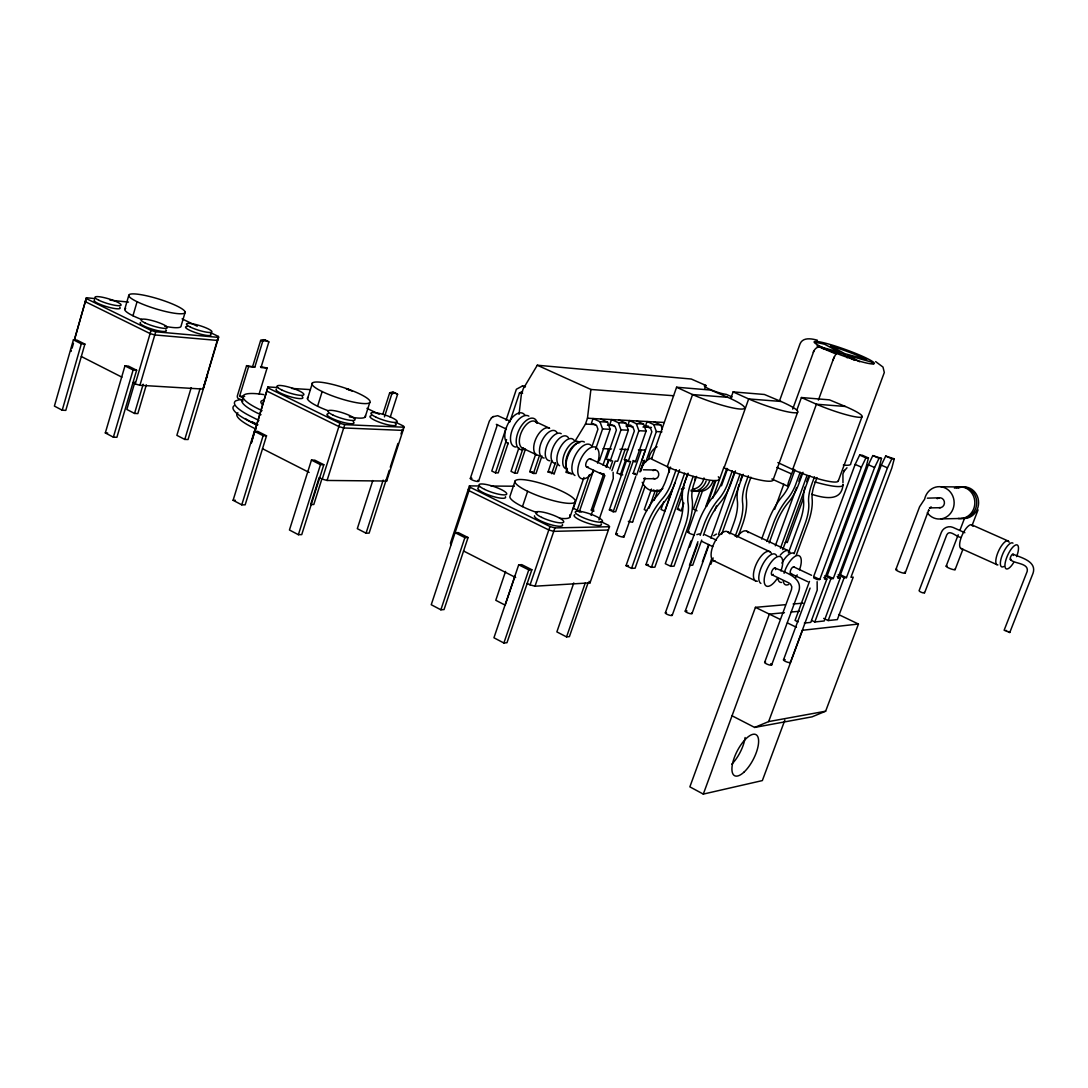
<?xml version="1.0" encoding="UTF-8"?>
<svg xmlns="http://www.w3.org/2000/svg" width="1088" height="1088" viewBox="0 0 1088 1088"><rect width="100%" height="100%" fill="white"/><g stroke="black" fill="none" stroke-linecap="round" stroke-linejoin="round"><path stroke-width="1.5" d="M1010.385 559.64C1014.342 563.951 1028.949 562.822 1027.208 571.336L1004.129 630.238L1009.773 632.509L1008.712 631.543M74.392 340.15L86.414 297.731L94.846 298.602M85.53 300.846L85.422 301.716L150.103 333.581L154.782 334.941L217.668 340.449L217.518 339.51M519.03 414.392L521.356 394.468L523.274 388.702L537.295 365.228L691.288 379.032L705.935 385.465A12.471 1.741 19.5 0 0 710.015 389.395A12.471 1.741 19.5 0 0 726.172 394.332L732.129 396.943M575.334 440.667L585.48 424.062L587.466 418.227L590.893 389.463L537.295 365.228M71.169 351.356L71.305 350.39M785.305 542.436L787.086 542.259M964.852 532.712L953.034 527.435C948.6 525.382 943.024 527.87 941.338 532.399L919.088 590.73C919.455 591.981 925.14 593.98 924.12 592.334M905.162 573.131L928.635 510.231M868.442 457.953L865.939 457.871L861.438 467.174L819.781 579.482L813.647 576.572L855.154 464.399L859.656 455.11L862.172 455.206L868.442 457.953L866.021 467.296L824.5 579.142L826.894 578.979L810.764 622.39L804.345 623.07M881.498 458.402L879.05 458.32L874.589 467.514L833.272 578.53L830.906 578.694L824.813 575.824L827.179 575.661L868.374 464.78L872.821 455.586L881.498 458.402L879.077 467.636L837.869 578.218L840.208 578.054L824.201 620.976L814.817 621.969L811.784 620.5M894.254 458.837L891.861 458.755L887.454 467.854L846.45 577.619L844.138 577.769L838.1 574.94L840.412 574.777L881.294 465.134L885.686 456.062L894.254 458.837L891.847 467.962L850.952 577.293L853.237 577.143L837.352 619.589L828.172 620.554L823.67 618.392M73.413 339.837L54.4 406.096L62.22 410.217L65.797 410.38L84.891 344.121L76.976 340.136L73.413 339.837L81.328 343.835L84.891 344.121M74.514 339.198L86.414 297.731M72.094 348.146L73.467 343.346M62.22 410.217L81.328 343.835M124.698 309.414L128.765 295.446M132.967 315.765L137.074 301.716M105.318 432.929L124.957 365.881L128.479 366.126L136.626 370.233L116.906 437.294L113.37 437.172L105.318 432.929L107.671 433.01M113.37 437.172L133.117 370.002L136.626 370.233M134.953 381.929L126.847 409.455L134.545 413.44L137.85 413.59L146.336 384.894M210.868 332.792L218.443 336.464L218.579 337.389L203.007 389.069L139.93 385.288L135.266 383.969L151.042 330.412L86.319 298.602M139.93 385.288L155.72 331.772L218.579 337.389M134.545 413.44L143.167 384.227M185.205 312.106L181.084 325.951A29.43 5.277 17 0 1 164.723 326.223M191.189 387.668L176.868 435.336L184.783 439.43L188.047 439.525L207.495 375.047M184.783 439.43L200.124 388.498M218.443 336.464L203.007 389.069M259.121 393.978L267.104 368.002L260.984 367.554L268.845 341.945A11.383 7.154 -64.4 0 0 262.698 341.401L254.823 367.091L246.582 365.636L237.429 395.61A2.353 1.822 -88.4 0 0 238.449 398.657L243.073 400.955M242.515 397.623L239.605 396.168L248.622 366.629L254.823 367.091M252.783 366.098L260.644 340.408A11.37 7.154 -64.4 0 1 266.791 340.966L268.845 341.945M267.988 386.934L251.301 443.006L267.988 386.934L278.12 387.573M233.104 500.29L254.361 431.256L257.761 431.392L266.519 435.812L245.167 504.832L241.767 504.846L233.104 500.29L235.389 500.29M241.767 504.846L263.133 435.69L266.519 435.812M307.51 398.847L312.501 382.854M317.574 406.218L322.17 391.558M311.454 460.102L289.449 529.992L298.384 534.698L301.73 534.616L323.816 464.726L314.786 460.17L311.454 460.102L320.484 464.671L323.816 464.726M298.384 534.698L320.484 464.671M319.178 477.523L310.651 504.533L313.793 504.519L321.98 478.638M395.923 422.375L403.553 426.074L404.056 427.217L386.675 481.032L327.066 480.461L322.266 479.114L339.932 423.259L268.246 388.022M327.066 480.461L344.746 424.646L404.056 427.217M365.133 417.098L369.743 402.628A30.478 5.753 17.8 0 0 330.834 384.01A30.478 5.753 17.8 0 0 322.578 391.762A30.478 5.753 17.8 0 0 369.743 402.628M382.799 414.31L389.667 392.89A12.458 7.167 -64.5 0 1 395.447 393.271L397.596 394.291L390.238 417.166M384.458 416.881L391.816 393.924A12.458 7.167 -64.5 0 1 397.596 394.291M372.803 480.529L357.313 528.673L366.044 533.188L369.131 533.12L389.259 470.315M366.044 533.188L383.153 480.134M390.279 467.16L397.936 443.469M400.996 433.99L402.519 429.243L403.036 430.399L343.699 427.951L338.885 426.564L267.24 391.272L266.982 390.17M470.342 478.407L489.314 421.165L491.735 417.642M479.427 485.969L469.431 485.901L450.432 543.198L451.085 544.666M469.431 485.901L470.125 487.261L431.242 604.724L440.871 609.797L444.054 609.566L468.058 537.54L458.32 532.617L455.138 532.698L464.889 537.622L468.058 537.54M478.584 481.29L497.447 424.551M440.871 609.797L464.889 537.622M506.042 420.267L516.378 389.246L522.322 386.063L525.477 386.294M506.015 428.318L491.776 471.036L495.489 472.831L498.209 472.886L508.246 442.843M509.796 422.022L519.479 392.986L522.458 391.394M495.489 472.831L506.586 439.579M518.881 447.93L511.02 471.362L514.692 473.144L517.358 473.185L525.477 449.018M514.692 473.144L523.097 448.134M515.1 480.991L510.014 496.128A31.77 6.664 18.8 0 0 537.295 512.679M541.933 455.981L536.017 473.484L533.433 473.443L529.774 471.689L535.69 454.172M533.433 473.443L539.349 455.913M522.471 506.6L527.639 491.3M505.553 571.418L495.788 600.29L505.158 605.146L514.978 576.205M557.423 464.345L554.214 473.77L548.066 472.002L551.806 460.986M518.704 564.808L493.938 637.772L503.88 643.008L506.981 642.709L531.855 569.745L521.791 564.658L518.704 564.808L528.782 569.894L531.855 569.745M551.698 473.729L555.438 462.713M503.88 643.008L528.782 569.894M567.011 469.091L565.923 472.301L571.975 474.055M600.916 521.628L608.559 525.314L609.511 526.728L590.022 582.855L534.997 586.201L530.074 584.868L549.984 526.524L470.125 487.261M534.997 586.201L554.934 527.911L609.511 526.728M592.09 446.27L597.938 429.189L596.632 425.558L591.45 423.178L593.028 418.526L599.95 421.709L607.553 422.117L610.164 429.325L599.366 460.727M570.071 516.827L575.239 501.731A31.81 6.46 18.8 0 0 532.046 481.046A31.81 6.46 18.8 0 0 528.129 491.531A31.81 6.46 18.8 0 0 575.239 501.731M573.226 508.694L583.93 477.496M595.53 449.48L602.562 428.958L599.95 421.709M577.089 510.571L589.424 474.654M579.183 512.108L593.545 470.315M603.024 465.052L608.423 449.398M593.83 511.319L591.274 510.082L603.867 473.552M606.057 467.201L608.804 459.272M606.56 466.725L608.722 460.455M591.097 515.345L604.642 476.095M610.218 461.013L620.962 429.855L618.365 422.688L611.51 419.56L609.933 424.13L615.087 426.496L616.379 430.073L606.342 459.204L612.666 461.067L609.919 469.023M611.918 470.655L615.21 461.135L617.644 461.203L628.361 430.209L625.777 423.082L618.936 419.968M627.953 425.068L629.517 420.553L636.317 423.654L643.525 424.034L646.095 431.066L635.46 461.652L633.094 461.598L615.686 511.714L613.183 511.741L609.389 509.918L626.783 459.748L624.39 459.68L634.345 430.943L633.053 427.407L627.953 425.068L630.85 425.231M573.798 582.937L556.866 631.897L566.549 636.902L569.405 636.616L588.159 582.57M598.971 519.914L613.265 478.557L613.115 472.314M625.233 449.154L616.923 473.171L622.717 474.858M620.432 474.817L625.423 460.401M566.549 636.902L585.208 583.1M624.39 459.68L628.225 461.475L638.887 430.726L636.317 423.654M613.183 511.741L630.605 461.53L628.225 461.475M645.769 461.924L641.961 460.156L651.848 431.773L650.57 428.291L645.51 425.993L647.061 421.532L653.806 424.592L660.838 424.959L662.361 429.121M645.442 449.752L636.63 475.075L633.148 473.443L641.403 449.711M615.781 533.841L635.705 476.626M639.962 471.947L643.824 460.89M640.397 471.403L644.3 460.224M646.326 460.319L656.35 431.569L653.806 424.592M623.954 536.914L645.143 478.067L643.634 478.625L655.017 478.774M676.586 387.233L692.566 394.563A36.326 5.168 19.5 0 0 739.813 409.006A36.326 5.168 19.5 0 0 727.75 397.31L710.668 390.048L676.586 387.233L651.508 459.054L667.257 466.657A36.067 6.283 19.5 0 0 705.391 479.4A36.067 6.283 19.5 0 0 718.284 476.775M632.631 521.914L644.735 487.288M651.426 489.07L644.246 509.578L646.734 510.762M675.077 482.514A32.64 15.3 -65 0 1 662.619 503.975A36.502 16.728 -64.5 0 0 649.509 527.245L635.12 568.194L631.557 568.371L626.035 565.665L641.335 522.131A43.302 19.938 -64.5 0 1 655.996 496.998L657.234 495.598A25.568 12.036 -65 0 0 665.462 481.44L670.534 467.106M649.087 508.205L655.18 490.838M654.228 500.303L657.546 490.851M631.557 568.371L646.898 524.797A43.357 19.87 -64.5 0 1 661.572 499.623L662.81 498.222A25.609 11.995 -65 0 0 671.038 484.051L676.124 469.69M667.257 466.657L692.566 394.563L727.75 397.31M663.775 501.636L661.028 509.429L664.727 511.183L671.881 490.906M704.915 388.375L705.935 385.465M688.092 473.171L654.881 567.161L651.426 567.338L645.959 564.658L679.578 469.771M651.426 567.338L684.692 473.103M687.63 473.838L685.399 480.121A31.457 14.28 -65.2 0 0 682.693 501.255A36.489 16.823 -64.5 0 1 679.415 523.858L665.298 563.693L670.711 566.331L674.07 566.154L689.044 523.926A43.398 19.897 -64.5 0 0 692.172 499.555L691.954 498.182A24.711 11.166 -65.2 0 1 693.777 484.269L696.538 476.381M683.89 503.05L681.074 511.006L677.402 509.266L682.462 494.958M693.151 476.394L690.921 482.691A31.498 14.226 -65.2 0 0 688.187 503.839A36.543 16.755 -64.5 0 1 684.869 526.456L670.711 566.331M730.85 398.29L733.122 391.898L764.402 394.482L780.953 401.445A34.802 4.746 19.6 0 1 793.574 412.733A34.802 4.746 19.6 0 1 748.68 398.942L733.122 391.898M700.087 490.266L693.382 509.116L697.027 510.83M687.874 531.991L702.562 490.674M665.353 612.898L690.975 540.981M689.71 547.006L698.999 521.057A41.507 18.306 -64.8 0 1 712.953 496.985L714.109 495.638A24.494 11.03 -65.2 0 0 721.929 482.093L726.866 468.357M705.962 506.029L715.061 480.502M706.67 506.396L715.754 480.923M712.858 498.1L723.942 467.065M697.911 541.702L689.466 565.352L692.73 565.175L701.706 540.083M700.155 535.391L704.398 523.614A41.562 18.238 -64.8 0 1 718.352 499.501L719.522 498.154A24.521 10.989 -65.2 0 0 727.342 484.582L732.292 470.832M672.248 615.264L697.775 543.755M703.378 535.378L706.738 525.953A34.993 15.354 -64.8 0 1 719.236 503.662A31.266 14.008 -65.2 0 0 731.082 483.113L735.461 470.914M721.48 485.806L727.586 468.724M714.748 510.639L716.407 505.988M702.386 561.843L708.614 544.462M710.872 538.138L734.631 471.784M685.25 611.17L708.941 545.034M718.474 534.344L740.03 474.259M692.036 613.51L711.702 558.715M740.262 480.814L742.438 474.79M710.872 564.237L713.143 557.926M721.643 534.262L743.158 474.314M748.34 475.728L745.634 483.276A30.206 13.07 -65.4 0 0 742.71 503.54A35.02 15.382 -64.8 0 1 739.214 525.232L735.202 536.384M729.912 533.882L733.924 522.743A34.979 15.45 -64.8 0 0 737.378 501.065A30.178 13.124 -65.4 0 1 739.051 484.582M750.91 477.224L748.218 484.786A23.705 10.254 -65.4 0 0 746.273 498.127L746.45 499.446A41.589 18.265 -64.8 0 1 743.104 522.811L738.29 536.221M779.443 401.064L800.02 343.944C802.808 336.926 811.662 338.667 817.333 340.19M792.703 409.102L813.974 350.73A6.501 4.189 -64.6 0 1 819.631 347.113L836.386 354.117A6.514 1.156 -68.8 0 0 834.782 356.075L834.455 356.701A6.514 1.156 -68.8 0 0 833.435 358.89L818.394 400.085M796.81 410.23L801.407 397.528L829.45 399.854L845.335 406.463A32.966 4.243 19.8 0 1 858.527 417.248A32.966 4.243 19.8 0 1 816.408 404.219L801.407 397.528M772.956 480.325L797.626 412.216M761.654 539.05L768.699 519.751A39.331 16.429 -65.1 0 1 781.782 496.971L782.857 495.693A23.188 9.874 -65.5 0 0 790.201 482.868L794.961 469.866M774.629 509.415L783.809 484.16M838.304 480.515A32.749 5.168 19.9 0 1 823.766 480.284A32.749 5.168 19.9 0 1 792.662 469.486L816.408 404.219L845.335 406.463M766.836 541.484L773.894 522.172A39.386 16.361 -65 0 1 786.991 499.351L788.066 498.073A23.215 9.833 -65.5 0 0 795.423 485.234L800.197 472.219M793.764 469.023A15.341 2.747 -68.3 0 1 793.234 470.179A20.604 3.631 -68.3 0 0 791.534 473.906L788.922 481.059A6.406 1.142 -68.3 0 0 788.215 486.418L771.868 478.992M769.175 542.966L775.934 524.402A33.157 13.777 -65 0 1 787.671 503.295A29.594 12.539 -65.5 0 0 798.81 483.834L803.026 472.287M775.322 545.822L796.593 487.519M798.891 481.222L801.761 473.348M784.87 604.738L755.426 607.349L689.86 786.855L703.31 794.09L762.348 780.586L784.883 720.079M847.103 357.816L847.987 355.409L870.903 361.91A31.933 3.4 19.8 0 1 873.365 363.678M780.436 548.23L806.97 475.687M806.684 481.644L808.262 477.374M782.707 549.671L809.771 475.728M787.209 542.626L803.216 498.902M814.477 476.843L811.852 483.983A28.655 11.737 -65.6 0 0 808.738 503.186A33.184 13.804 -65 0 1 805.079 523.736L794.077 553.697M788.419 552.894L799.979 521.383A33.143 13.858 -65 0 0 803.597 500.834A28.628 11.791 -65.6 0 1 804.998 486.975M816.993 477.55L814.137 485.411A22.481 9.207 -65.6 0 0 812.07 498.046L812.192 499.297A39.413 16.388 -65 0 1 808.615 521.451L796.28 555.125M703.31 794.09L769.338 614.122L784.448 612.68M764.633 662.429L791.493 589.506L791.833 586.799L790.35 583.794M838.209 481.195L862.009 416.731M771.691 664.85L798.742 591.559C803.434 577.13 784.516 572.234 775.146 568.045M809.486 581.427L795.056 620.446L798.102 621.928M783.496 659.899L810.084 588.091M790.432 662.293L817.21 590.104L817.129 581.672M754.65 727.437L768.631 721.589L802.509 630.265L858.446 624.036L825.629 711.212L812.097 716.829L754.65 727.437L732.034 715.782M814.817 621.969L830.906 578.694M828.172 620.554L844.138 577.769M832.823 360.468L834.455 356.701M895.9 569.418L919.605 506.75L924.106 499.895M924.569 592.933L946.737 534.929C949.606 528.972 955.998 536.846 960.826 537.445M946.193 566.114L958.215 534.752M960.024 530.046L964.226 519.071M955.087 569.663L962.934 549.209M972.006 525.613L978.058 509.891M1009.773 632.509L1033.042 573.24C1037.054 561.218 1020.762 557.559 1013.064 554.227M813.266 352.267L813.974 350.73M930.05 508.273L931.369 507.062L929.356 507.974M846.981 467.772L843.594 471.716L844.451 470.302L842.928 473.906L842.969 482.732M492.891 416.799L497.706 415.67L510.258 421.219M491.341 417.928L493.354 416.459M713.782 535.663L716.448 534.058M240.326 399.432L235.688 400.86A53.774 11.016 17.4 0 0 251.369 416.65L258.958 420.458M696.864 534.63L699.448 533.841M927.33 498.168L939.379 497.801M768.631 721.589L825.629 711.212M791.153 612.041L799.544 611.252M793.125 604.003L803.026 603.133M819.781 579.482L817.36 579.646L813.674 577.905M626.035 565.665L628.415 565.542M645.959 564.658L648.271 564.55M608.369 530.046L553.751 531.352L548.814 529.965L468.996 490.661L468.316 489.287M941.106 518.894L961.996 518.459M929.723 507.892L940.399 507.702M591.274 510.082L593.844 510.054M609.389 509.918L611.891 509.891M677.402 509.266L679.674 509.252M491.082 486.05L514.393 486.214M941.038 486.785L961.942 486.975M591.056 459.612A4.488 2.23 -64.9 0 0 586.813 461.271A4.488 2.23 -64.9 0 0 586.745 467.038L587.37 467.051A4.488 2.23 -64.9 0 0 588.064 466.779M529.774 471.689L532.372 471.73M548.066 472.002L550.596 472.042M633.148 473.443L635.392 473.484M643.294 469.785L654.949 470.016M928.88 510.598L928.54 510.598A5.059 0.789 20.4 0 0 928.717 510.014M603.078 448.678L611.497 448.963M619.915 449.249L628.32 449.548M638.425 449.888L645.157 450.119M602.562 428.958L610.164 429.325M620.962 429.855L628.361 430.209M638.887 430.726L646.095 431.066M656.35 431.569L661.966 431.841M645.51 425.993L648.339 426.142M585.48 424.062L595.626 424.578M607.458 425.19L614.217 425.53M626.062 426.142L632.822 426.482M642.967 426.999L651.426 427.434M618.365 422.688L625.777 423.082M587.466 418.227L664.17 422.47M239.605 396.168L244.65 396.454M291.638 388.43L310.23 389.599M519.479 392.986L522.634 393.203M260.481 366.67L267.104 368.002M590.893 389.463L673.567 395.746M780.953 401.445L748.68 398.942L724.05 467.935A34.558 5.766 19.7 0 0 756.949 479.346A34.558 5.766 19.7 0 0 773.174 479.604M109.997 300.179L128.52 302.097M811.566 494.251C823.194 497.923 841.867 502.411 842.996 484.432A44.186 7.018 19.9 0 1 814.953 481.957M816.925 345.916L839.678 352.254L824.677 344.298A31.933 3.4 19.8 0 0 815.687 342.625M821.753 348.133L842.914 354.008L854.583 360.346M549.984 526.524L554.934 527.911M339.932 423.259L344.746 424.646M151.042 330.412L155.72 331.772M1005.897 630.401L1006.618 630.632M791.534 473.906L776.818 467.418M885.686 456.062L891.861 458.755M872.821 455.586L879.05 458.32M859.656 455.11L865.939 457.871M881.294 465.134L887.454 467.854M868.374 464.78L874.589 467.514M855.154 464.399L861.438 467.174M972.25 525.069L1008.413 541.117M960.731 548.352L996.798 564.59M654.119 421.913L660.838 424.959M260.998 414.691L256.782 412.787A47.45 9.642 17.4 0 1 242.855 398.915M636.752 420.961L643.525 424.034M600.658 418.962L607.553 422.117M522.322 386.063L525.001 387.287M653.126 478.217L654.038 478.638A4.379 3.781 -89.1 0 0 658.73 473.756A4.379 3.781 -89.1 0 0 653.058 470.628M632.917 460.469L635.46 461.652M777.852 462.577L792.662 469.486M535.296 421.573L549.658 428.278A14.81 7.643 -64.9 0 0 535.609 439.389A14.81 7.643 -64.9 0 0 538.41 455.301M840.412 574.777L846.45 577.619M746.898 531.257L788.773 550.909M590.199 458.769L608.777 467.5M837.189 576.626L840.208 578.054M827.179 575.661L833.272 578.53M727.682 531.787L770.005 551.752M823.834 577.538L826.894 578.979M600.331 472.886L603.867 474.558M496.318 424.347L506.41 429.107M586.745 467.038L604.846 475.578M793.886 566.957L811.539 575.294M790.609 573.566L807.854 581.74M704.929 534.684L716.421 540.151M522.158 447.97L536.466 454.77M392.85 392.183L394.998 393.203M702.018 541.457L712.749 546.584M771.814 574.75L789.249 583.073M389.667 392.89L391.816 393.924M551.806 472.614L554.214 473.77M838.603 614.543L858.446 624.036M264.017 339.728L266.07 340.707M260.644 340.408L262.698 341.401M713.374 560.592L755.562 580.856M347.562 389.246L349.738 390.293A12.811 7.575 -64.2 0 1 352.104 391.109M182.104 318.866L197.241 326.196M366.942 408.354L379.141 414.256M573.444 508.327L581.074 512.013M755.426 607.349L779.892 619.249M787.44 622.921L796.484 627.327M246.582 365.636L248.622 366.629M251.899 421.682L257.87 424.687M257.448 425.354L249.859 421.532A53.747 11.125 17.4 0 1 234.233 405.661M124.957 365.881L133.117 370.002M254.361 431.256L263.133 435.69M81.314 356.51L121.897 377.155M132.94 382.786L135.266 383.969M262.521 448.718L309.155 472.45M319.682 477.809L322.266 479.114M463.556 551.018L515.671 577.538M527.204 583.399L530.074 584.868M847.987 355.409L859.683 361.76M875.622 361.583L882.994 367.064L884.313 372.49L850.789 463.352A44.282 6.61 19.9 0 1 843.322 465.066M589.111 581.332L590.022 582.855M386.199 479.794L386.675 481.032M165.879 329.868A13.709 2.502 16.9 0 1 153.313 329.501A13.709 2.502 16.9 0 1 140.556 322.47M210.487 333.921A13.314 2.394 17.2 0 1 196.914 333.091A13.314 2.394 17.2 0 1 187.122 326.468M141.535 319.437A29.43 5.277 17 0 1 125.718 308.271M119.775 307.306A13.6 2.434 16.8 0 1 106.964 306.748A13.6 2.434 16.8 0 1 94.615 299.921M353.206 421.546A14.185 2.829 17.7 0 1 339.864 421.437A14.185 2.829 17.7 0 1 328.277 413.658M395.298 423.463A13.79 2.693 18 0 1 382.677 423.368A13.79 2.693 18 0 1 371.09 415.779M365.405 415.562A30.437 5.93 17.7 0 1 349.302 416.799M328.318 410.761A30.437 5.93 17.7 0 1 307.958 397.365M302.165 396.562A14.049 2.734 17.5 0 1 290.306 396.766A14.049 2.734 17.5 0 1 276.325 389.11M562.36 524.538A14.824 3.182 18.8 0 1 549.127 524.198A14.824 3.182 18.8 0 1 534.507 515.821M601.147 523.79A14.416 3.006 19 0 1 586.799 522.866A14.416 3.006 19 0 1 574.872 514.733M569.65 514.869A31.77 6.664 18.8 0 1 559.531 518.228M505.458 496.686A14.634 3.087 18.5 0 1 490.158 495.543A14.634 3.087 18.5 0 1 478.802 487.492M684.406 487.995A14.334 12.444 -89 0 1 681.265 488.988M660.511 491.082A16.701 14.43 -89.1 0 1 656.88 489.981M660.634 491.028A16.742 14.457 -89.1 0 1 653.222 489.967M668.372 467.772A16.796 14.484 -89.1 0 1 669.378 472.002M662.85 488.471A16.796 14.484 -89.1 0 1 642.219 482.283M640.873 470.954A16.796 14.484 -89.1 0 1 651.766 458.048M712.994 481.195A16.225 14.158 -88.9 0 1 694.511 490.171M709.566 481.154A16.279 14.185 -88.9 0 1 691.057 490.158M704.004 477.931A14.198 12.362 -88.9 0 1 693.559 489.056M706.126 481.114A16.32 14.212 -88.9 0 1 691.152 491.205M695.286 477.795A14.294 12.417 -89 0 1 694.647 480.189M623.315 535.962A4.393 0.925 19.2 0 1 622.2 536.955A4.393 0.925 19.2 0 1 616.42 534.779A4.393 0.925 19.2 0 1 617.535 533.8M694.443 534.915A4.162 0.83 19.6 0 1 688.881 532.97A4.162 0.83 19.6 0 1 689.166 531.814M648.856 458.374A16.225 14.008 -88.5 0 1 657.07 446.774M632.577 521.669A4.243 0.87 19.3 0 1 628.32 521.329M549.93 460.768A14.851 7.589 -64.9 0 1 547.196 444.856A14.851 7.589 -64.9 0 1 561.218 433.677M544.163 458.034A14.838 7.616 -64.9 0 1 542.205 440.354A14.838 7.616 -64.9 0 1 556.906 432.439M555.71 463.515A14.878 7.562 -64.9 0 1 553.819 445.835A14.878 7.562 -64.9 0 1 568.48 437.852M559.586 465.746A14.892 7.534 -64.9 0 1 560.578 446.869A14.892 7.534 -64.9 0 1 574.301 440.558M567.324 469.037A14.919 7.507 -64.9 0 1 564.713 453.111A14.919 7.507 -64.9 0 1 578.694 441.823M566.862 468.479A14.933 7.494 -64.9 0 1 568.453 452.717A14.933 7.494 -64.9 0 1 579.727 442.639M571.282 473.321A17.177 8.609 -64.9 0 1 568.303 455.015A17.177 8.609 -64.9 0 1 584.378 442.014M574.94 475.524A17.204 8.582 -64.9 0 1 576.178 453.764A17.204 8.582 -64.9 0 1 591.886 446.42M593.599 471.05A17.231 8.554 -64.9 0 1 577.905 473.008A17.231 8.554 -64.9 0 1 590.471 447.753A17.231 8.554 -64.9 0 1 597.543 463.121M524.321 449.29A16.959 8.867 -65 0 1 516.229 440.286A16.959 8.867 -65 0 1 525.953 420.73A16.959 8.867 -65 0 1 537.363 423.096M516.025 447.046A16.932 8.894 -65 0 1 512.638 428.781A16.932 8.894 -65 0 1 528.863 416.133M524.117 448.501A14.756 7.698 -65 0 1 522.022 430.862A14.756 7.698 -65 0 1 536.792 423.042M508.096 443.727A16.918 8.922 -65 0 1 508.898 422.144A16.918 8.922 -65 0 1 524.892 415.181M477.795 480.338A4.379 0.911 18.4 0 1 476.952 481.413A4.379 0.911 18.4 0 1 471.131 479.359A4.379 0.911 18.4 0 1 471.988 478.298M262.072 410.638A47.478 9.561 17.4 0 1 263.84 394.604M346.487 389.286A12.798 7.575 -64.2 0 1 350.309 390.361M255.993 429.053A48.09 10.064 17.4 0 1 237.891 412.787M257.244 425A48.103 9.982 17.4 0 1 245.262 418.567M262.303 404.382A28.927 5.834 17.4 0 1 263.758 400.153M745.117 737.528A23.066 9.166 -62.6 0 1 731.762 764.198M757.343 581.237A16.252 6.8 -64.5 0 1 756.854 562.822A16.252 6.8 -64.5 0 1 771.256 553.166M715.197 561A16.089 7.031 -64.5 0 1 714.394 542.613A16.089 7.031 -64.5 0 1 728.987 533.215M760.893 583.426A16.279 6.773 -64.5 0 1 763.218 563.502A16.279 6.773 -64.5 0 1 776.601 555.682M777.213 578.449A16.293 6.746 -64.5 0 1 764.17 581.359A16.293 6.746 -64.5 0 1 776.03 557.45A16.293 6.746 -64.5 0 1 780.939 570.942M773.255 574.328A3.754 1.55 -64.5 0 1 771.351 573.213A3.754 1.55 -64.5 0 1 773.704 568.466A3.754 1.55 -64.5 0 1 775.608 569.582M671.84 614.679A3.645 0.857 19.6 0 1 670.684 615.482A3.645 0.857 19.6 0 1 666.087 613.741A3.645 0.857 19.6 0 1 666.441 612.639M770.63 663.802A3.74 0.898 20.3 0 1 770.685 665.176A3.74 0.898 20.3 0 1 765.694 663.462A3.74 0.898 20.3 0 1 765.639 662.102M954.38 488.118A15.871 14.742 -88.8 0 1 974.712 500.575A15.871 14.742 -88.8 0 1 958.147 518.473M924.555 499.446A16.184 14.974 -89 0 1 945.662 488.24A16.184 14.974 -89 0 1 950.79 513.019A16.184 14.974 -89 0 1 927.302 512.747M956.284 488.131A15.844 14.729 -88.8 0 1 976.208 498.549A15.844 14.729 -88.8 0 1 963.9 518.418M958.188 488.145A15.817 14.702 -88.8 0 1 978.466 500.562A15.817 14.702 -88.8 0 1 961.955 518.391M904.441 572.138A5.032 0.925 20.5 0 1 903.502 573.118A5.032 0.925 20.5 0 1 897.138 570.738A5.032 0.925 20.5 0 1 896.974 569.35M937.19 498.739A4.978 4.556 -89.6 0 1 944.316 501.541A4.978 4.556 -89.6 0 1 939.216 507.674M954.856 569.119A4.814 0.843 20.7 0 1 952.911 569.5A4.814 0.843 20.7 0 1 947.199 567.215A4.814 0.843 20.7 0 1 947.172 566.059M997.914 564.917A13.138 4.42 -65.3 0 1 999.056 549.984A13.138 4.42 -65.3 0 1 1009.12 542.273M961.887 548.692A13.029 4.583 -65.4 0 1 962.785 533.773A13.029 4.583 -65.4 0 1 972.998 526.225M1003.884 566.467A13.151 4.393 -65.3 0 1 1002.252 555.152A13.151 4.393 -65.3 0 1 1012.969 543.143M1013.581 562.7A13.165 4.379 -65.3 0 1 1004.945 564.93A13.165 4.379 -65.3 0 1 1014.478 545.646A13.165 4.379 -65.3 0 1 1016.586 556.634M1011.35 559.3A3.033 1.006 -65.3 0 1 1010.208 558.375A3.033 1.006 -65.3 0 1 1012.098 554.554A3.033 1.006 -65.3 0 1 1013.241 555.478M780.3 555.07A16.007 6.596 -64.6 0 1 789.983 552.31M736.726 537.254A15.844 6.814 -64.6 0 1 748.177 532.671M781.551 582.474A16.034 6.569 -64.6 0 1 777.934 578.503M781.905 563.081A16.034 6.569 -64.6 0 1 794.063 553.398M784.094 573.281A16.048 6.542 -64.6 0 1 796.987 555.574A16.048 6.542 -64.6 0 1 799.49 569.813M797.205 574.858A16.048 6.542 -64.6 0 1 795.818 577.211M788.909 584.351A16.048 6.542 -64.6 0 1 783.238 581.033M791.479 573.512A3.686 1.51 -64.6 0 1 790.758 569.908A3.686 1.51 -64.6 0 1 794.172 567.27M691.628 612.925A3.59 0.83 19.7 0 1 690.758 613.741A3.59 0.83 19.7 0 1 686.392 612.245A3.59 0.83 19.7 0 1 685.753 610.898M686.31 610.912A3.59 0.83 19.7 0 1 687.018 611.021M790.296 662.007A3.686 0.87 20.4 0 1 788.215 662.402A3.686 0.87 20.4 0 1 783.85 660.416A3.686 0.87 20.4 0 1 785.182 659.682M831.246 346.134L830.47 345.916L844.737 353.654L866.646 359.611A31.933 3.4 19.8 0 0 831.246 346.134M137.428 301.893A29.471 5.114 17.1 0 0 184.375 313.249A29.471 5.114 17.1 0 0 149.151 296.385A29.471 5.114 17.1 0 0 137.428 301.893M144.99 322.891A13.709 2.489 16.9 0 0 166.886 328.114A13.709 2.489 16.9 0 0 150.62 320.185A13.709 2.489 16.9 0 0 144.99 322.891M190.454 327.134A13.314 2.38 17.2 0 0 211.602 332.207A13.314 2.38 17.2 0 0 195.527 324.455A13.314 2.38 17.2 0 0 190.454 327.134M98.763 300.22A13.6 2.407 16.8 0 0 120.618 305.497A13.6 2.407 16.8 0 0 104.761 297.772A13.6 2.407 16.8 0 0 98.763 300.22M332.86 415.004A14.185 2.802 17.7 0 0 354.878 419.982A14.185 2.802 17.7 0 0 336.858 411.21A14.185 2.802 17.7 0 0 332.86 415.004M375.836 417.098A13.79 2.666 18 0 0 397.066 421.954A13.79 2.666 18 0 0 379.304 413.386A13.79 2.666 18 0 0 375.836 417.098M281.656 389.898A14.049 2.72 17.5 0 0 303.647 394.944A14.049 2.72 17.5 0 0 286.117 386.403A14.049 2.72 17.5 0 0 281.656 389.898M541.688 517.385A14.824 3.155 18.8 0 0 563.706 522.05A14.824 3.155 18.8 0 0 543.646 512.285A14.824 3.155 18.8 0 0 541.688 517.385M578.653 515.399A14.416 2.992 19.1 0 0 601.854 521.954A14.416 2.992 19.1 0 0 586.201 512.706A14.416 2.992 19.1 0 0 578.653 515.399M484.663 489.423A14.647 3.06 18.5 0 0 506.682 494.183A14.647 3.06 18.5 0 0 487.193 484.69A14.647 3.06 18.5 0 0 484.663 489.423M743.92 772.194A23.134 9.058 -62.6 0 0 757.438 736.046A23.134 9.058 -62.6 0 0 734.454 757.207A23.134 9.058 -62.6 0 0 743.92 772.194M827.383 349.67A31.933 3.386 19.8 0 0 874.262 363.582A31.933 3.386 19.8 0 0 831.15 344.787A31.933 3.386 19.8 0 0 827.383 349.67"/></g></svg>
